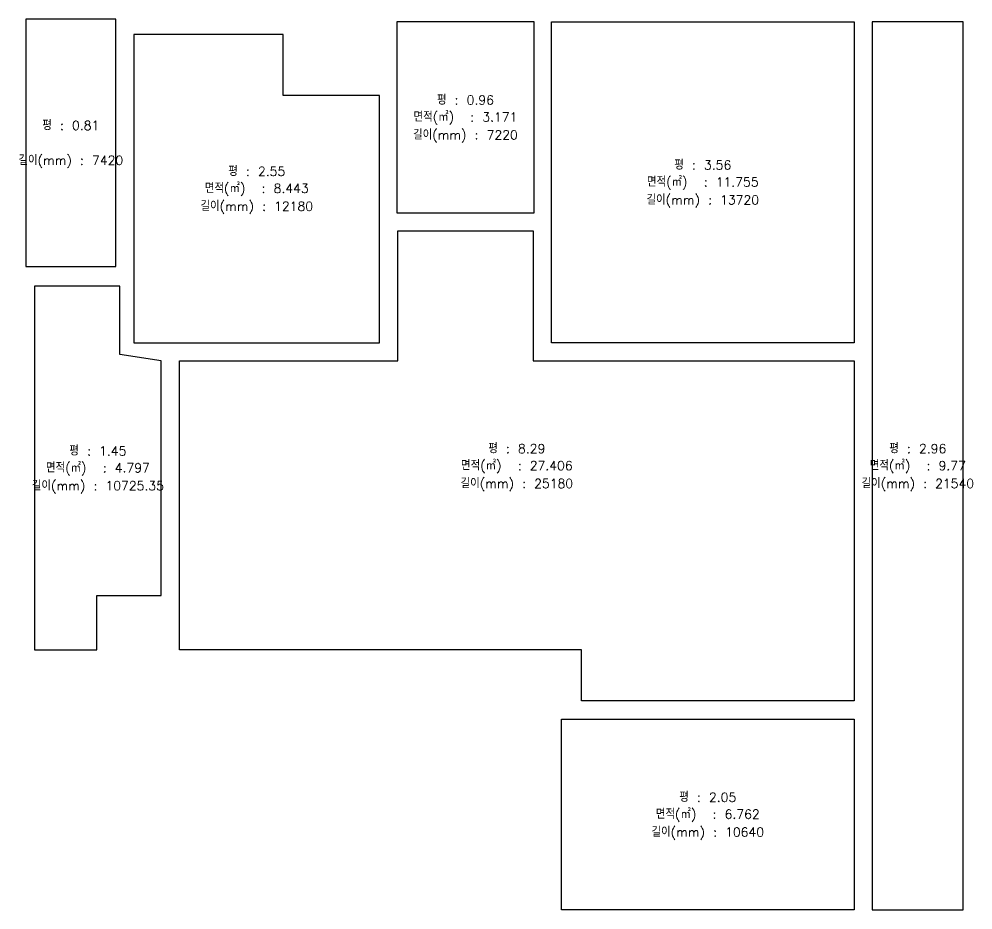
# Model space of a CAD drawing. Header units: inches. Extents: x 47110 to 180628, y 8205 to 35062.
# Drawn here: x 52338 to 62828, y 8205 to 18005 of the extents above; entities that cross this region are included whole.
import ezdxf
from ezdxf.enums import TextEntityAlignment as Align

# ---------------------------------------------------------------- set-up
doc = ezdxf.new("R2010")
doc.units = ezdxf.units.IN
doc.header["$LTSCALE"] = 100
doc.header["$MEASUREMENT"] = 0
doc.layers.add('07-DIM', color=1, linetype='Continuous')
doc.styles.get("Standard").update_dxf_attribs({"font": 'txt.shx', "bigfont": 'whgtxt.shx'})

msp = doc.modelspace()

# ---------------------------------------------------------------- linework, layer by layer
at = {"layer": '07-DIM'}
for points in [[(52412, 15285.4), (53402, 15285.4), (53402, 18005.4), (52412, 18005.4)], [(58002, 17975.4), (56492, 17975.4), (56492, 15875.4), (58002, 15875.4)], [(58192, 17975.4), (61522, 17975.4), (61522, 14445.4), (58192, 14445.4)], [(62722, 17975.4), (61722, 17975.4), (61722, 8205.4), (62722, 8205.4)], [(58302, 10305.4), (61522, 10305.4), (61522, 8205.4), (58302, 8205.4)]]:
    msp.add_lwpolyline(points, close=True, dxfattribs=at)
for points in [[(53602, 17835.4), (53602, 14445.4), (56302, 14445.4), (56302, 17165.4), (55242, 17165.4), (55242, 17835.4), (53602, 17835.4)], [(61522, 14245.4), (61522, 10505.4), (58522, 10505.4), (58522, 11065.4), (54102, 11065.4), (54102, 14245.4), (56502, 14245.4), (56502, 15675.4), (57992, 15675.4), (57992, 14245.4), (61522, 14245.4)], [(52507, 15065.4), (52507, 11065.4), (53192, 11065.4), (53192, 11665.4), (53902, 11665.4), (53902, 14245.4), (53447, 14315.4), (53447, 15065.4), (52507, 15065.4)]]:
    msp.add_lwpolyline(points, dxfattribs=at)

# ---------------------------------------------------------------- texts
at = {"layer": '07-DIM', "color": 7}
for s, p in [('평 : 0.96', (57247, 17125.4)), ('평 : 0.81', (52907, 16845.4)), ('평 : 2.55', (54952, 16340.4)), ('평 : 3.56', (59857, 16410.4)), ('평 : 8.29', (57812, 13290.4)), ('평 : 2.96', (62222, 13290.4)), ('평 : 1.45', (53204.5, 13265.4)), ('평 : 2.05', (59912, 9455.4))]:
    msp.add_text(s, height=100, dxfattribs=at).set_placement(p, align=Align.MIDDLE)
at = {"layer": '07-DIM'}
for s, p in [('면적(㎡)  : 3.171', (57247, 16925.4)), ('길이(mm) : 7220', (57247, 16725.4)), ('길이(mm) : 7420', (52907, 16445.4)), ('면적(㎡)  : 11.755', (59857, 16210.4)), ('면적(㎡)  : 8.443', (54952, 16140.4)), ('길이(mm) : 13720', (59857, 16010.4)), ('길이(mm) : 12180', (54952, 15940.4)), ('면적(㎡)  : 4.797', (53204.5, 13065.4)), ('면적(㎡)  : 27.406', (57812, 13090.4)), ('면적(㎡)  : 9.77', (62222, 13090.4)), ('길이(mm) : 10725.35', (53204.5, 12865.4)), ('길이(mm) : 25180', (57812, 12890.4)), ('길이(mm) : 21540', (62222, 12890.4)), ('면적(㎡)  : 6.762', (59912, 9255.4)), ('길이(mm) : 10640', (59912, 9055.4))]:
    msp.add_text(s, height=100, dxfattribs=at).set_placement(p, align=Align.MIDDLE)

doc.saveas('drawing.dxf')
